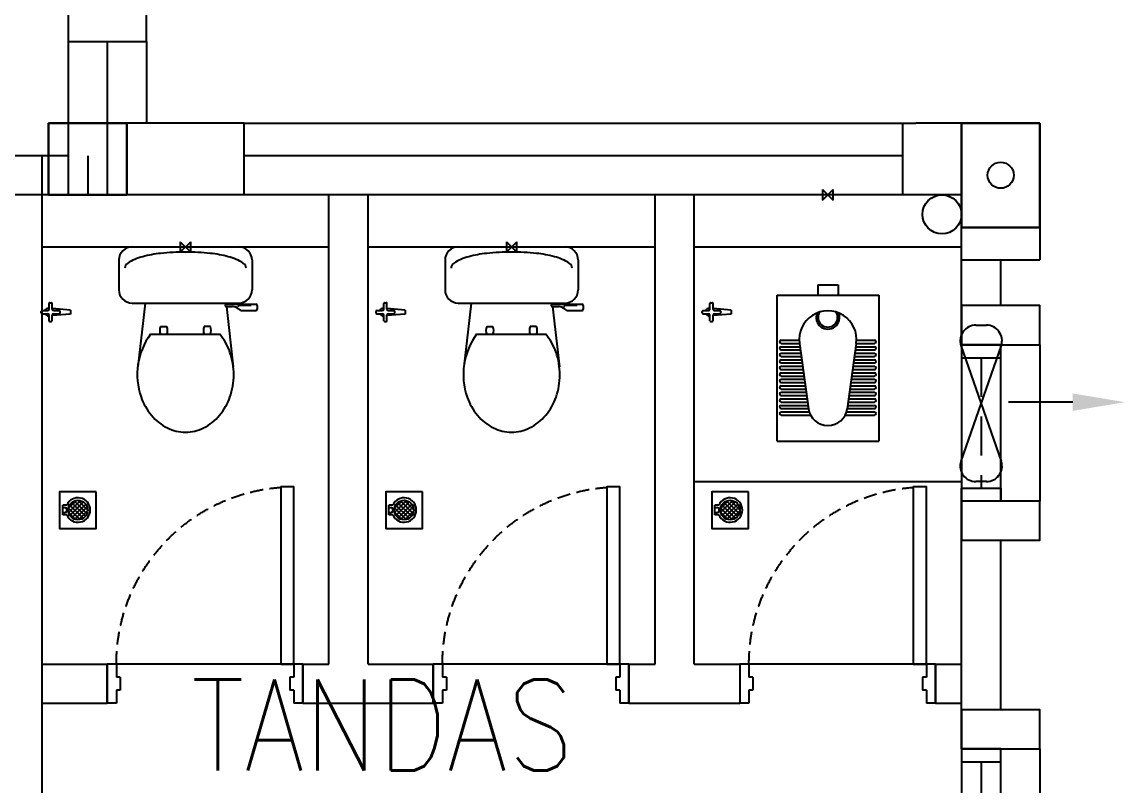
# Model space of a CAD drawing. Header units: inches. Extents: x -86408137 to 595769, y 1041006 to 3160331.
# Drawn here: x 149750 to 153978, y 1076290 to 1079220 of the extents above; entities that cross this region are included whole.
import ezdxf
from ezdxf.enums import TextEntityAlignment as Align

# ---------------------------------------------------------------- set-up
doc = ezdxf.new("R2010")
doc.units = ezdxf.units.IN
doc.header["$MEASUREMENT"] = 0
doc.linetypes.add('DASHED', pattern=[0.75, 0.5, -0.25])
doc.linetypes.add('HIDDEN', pattern=[0.375, 0.25, -0.125])
doc.layers.add('COLUMN', color=8, linetype='Continuous', lineweight=30)
doc.layers.add('t3', color=8, linetype='Continuous', lineweight=25)
for name, color, linetype in [('DOOR', 2, 'Continuous'), ('DOWNPIPE', 8, 'Continuous'), ('E-LIGHT', 4, 'Continuous'), ('FIXT', 8, 'Continuous'), ('LIGHT', 4, 'Continuous'), ('LW', 2, 'Continuous'), ('ORIGIN', 8, 'Continuous'), ('SAN', 8, 'Continuous'), ('SANITARY', 8, 'Continuous'), ('WALL', 1, 'Continuous'), ('WIN', 9, 'Continuous')]:
    doc.layers.add(name, color=color, linetype=linetype)
doc.styles.add('LAILA', font='romans.shx', dxfattribs={"width": 0.85, "height": 350})

# ---------------------------------------------------------------- blocks, each defined once
blk = doc.blocks.new('W22')
at = {"layer": 'LW', "color": 2}
blk.add_line((-2456199, -908620.8), (-2456199, -908020.8), dxfattribs=at)
at = {"layer": 'WALL'}
for points in [[(-2456499, -908020.8), (-2456499, -907870.8), (-2456199, -907870.8), (-2456199, -908020.8)], [(-2456499, -908770.8), (-2456499, -908620.8), (-2456199, -908620.8), (-2456199, -908770.8)]]:
    blk.add_lwpolyline(points, close=True, dxfattribs=at)
at = {"layer": 'WIN', "linetype": 'HIDDEN', "ltscale": 600}
blk.add_line((-2456424, -908570.8), (-2456424, -908070.8), dxfattribs=at)
at = {"layer": 'WIN'}
blk.add_line((-2456499, -908570.8), (-2456349, -908570.8), dxfattribs=at)
blk.add_lwpolyline([(-2456349, -908020.8), (-2456349, -908620.8), (-2456499, -908620.8), (-2456499, -908020.8)], dxfattribs=at)
blk.add_lwpolyline([(-2456349, -908070.8), (-2456349, -908020.8), (-2456499, -908020.8), (-2456499, -908070.8)], close=True, dxfattribs=at)
blk = doc.blocks.new('*X107')
at = {"color": 0}
for p, q in [((89.8532, 61.1977), (89.9009, 61.2454)), ((89.8534, 61.2155), (89.8831, 61.2453)), ((89.9308, 61.1956), (89.8815, 61.2449)), ((89.9319, 61.2122), (89.8981, 61.2459)), ((89.8892, 61.1665), (89.8524, 61.2033)), ((89.905, 61.1684), (89.8544, 61.219)), ((89.8584, 61.1852), (89.9135, 61.2403)), ((89.9165, 61.1745), (89.8605, 61.2306)), ((89.8666, 61.1757), (89.9229, 61.2321)), ((89.9252, 61.1836), (89.8695, 61.2392)), ((89.8777, 61.1691), (89.9295, 61.221)), ((89.8926, 61.1664), (89.9323, 61.2061))]:
    blk.add_line(p, q, dxfattribs=at)
blk = doc.blocks.new('TAB')
at = {"layer": 'FIXT'}
for p, q in [((-186, 12.5), (-70, 22.2)), ((-186, -12.5), (-186, 12.5)), ((-120, 5), (-120, -5)), ((-80, 10), (-115, 10)), ((-70, 55), (-70, 20)), ((-55, 60), (-65, 60)), ((-50, 55), (-50, 20)), ((-50, 23.8), (-46, 24.2)), ((-5, 10), (-40, 10)), ((0, 5), (0, -5)), ((-186, -12.5), (-70, -22.2)), ((-80, -10), (-115, -10)), ((-70, -20), (-70, -55)), ((-55, -60), (-65, -60)), ((-50, -20), (-50, -55)), ((-50, -23.8), (-46, -24.2)), ((-5, -10), (-40, -10))]:
    blk.add_line(p, q, dxfattribs=at)
for centre, radius, start, end in [((-115, 5), 5, 90, 180), ((-80, 20), 10, 270, 0), ((-65, 55), 5, 90, 180), ((-55, 55), 5, 0, 90), ((-40, 20), 10, 180, 270), ((-46, 0), 24.2, 24.44334, 90), ((-5, 5), 5, 0, 90), ((-115, -5), 5, 180, 270), ((-80, -20), 10, 0, 90), ((-65, -55), 5, 180, 270), ((-55, -55), 5, 270, 0), ((-40, -20), 10, 90, 180), ((-46, 0), 24.2, 270, 335.55666), ((-5, -5), 5, 270, 0)]:
    blk.add_arc(centre, radius, start, end, dxfattribs=at)
blk = doc.blocks.new('TAP1-P')
at = {"layer": 'FIXT', "rotation": 90}
blk.add_blockref('TAB', (0, 0), dxfattribs=at)
blk = doc.blocks.new('TAP(C)')
at = {"layer": 'WALL', "xscale": -0.599999999973992, "yscale": 0.5999999999767169, "zscale": 0.5999999999999999, "rotation": 269.9999000484524}
blk.add_blockref('TAP1-P', (0, 0), dxfattribs=at)
blk = doc.blocks.new('Dp750')
at = {"layer": 'DOOR', "color": 1}
for p, q in [((0, 150), (0, 0)), ((0, 150), (0, 0)), ((750, 150), (750, 0)), ((750, 150), (750, 0))]:
    blk.add_line(p, q, dxfattribs=at)
at = {"layer": 'DOOR'}
for p, q in [((0, 150), (35, 150)), ((35, 150), (35, 100)), ((715, 150), (750, 150)), ((715, 150), (715, 100)), ((35, 100), (50, 100)), ((50, 100), (50, 50)), ((700, 100), (700, 50)), ((700, 100), (715, 100)), ((35, 50), (50, 50)), ((35, 50), (35, 0)), ((700, 50), (715, 50)), ((715, 50), (715, 0)), ((0, 0), (35, 0)), ((715, 0), (750, 0))]:
    blk.add_line(p, q, dxfattribs=at)
blk.add_lwpolyline([(35, 150), (35, 830), (85, 830), (85, 150)], close=True, dxfattribs=at)
at = {"layer": 'DOOR', "color": 9, "linetype": 'DASHED', "ltscale": 100}
blk.add_arc((35, 150), 680, 360, 85.7833, dxfattribs=at)
blk = doc.blocks.new('ZPO')
at = {"layer": 'ORIGIN'}
for p, q in [((-20, 20), (-20, -20)), ((-20, 20), (20, -20)), ((-20, -20), (20, 20)), ((20, -20), (20, 20))]:
    blk.add_line(p, q, dxfattribs=at)
blk = doc.blocks.new('*X108')
at = {"color": 0}
for p, q in [((89.8532, 61.1977), (89.9009, 61.2454)), ((89.8534, 61.2155), (89.8831, 61.2453)), ((89.9308, 61.1956), (89.8815, 61.2449)), ((89.9319, 61.2122), (89.8981, 61.2459)), ((89.8892, 61.1665), (89.8524, 61.2033)), ((89.905, 61.1684), (89.8544, 61.219)), ((89.8584, 61.1852), (89.9135, 61.2403)), ((89.9165, 61.1745), (89.8605, 61.2306)), ((89.8666, 61.1757), (89.9229, 61.2321)), ((89.9252, 61.1836), (89.8695, 61.2392)), ((89.8777, 61.1691), (89.9295, 61.221)), ((89.8926, 61.1664), (89.9323, 61.2061))]:
    blk.add_line(p, q, dxfattribs=at)
blk = doc.blocks.new('Ef')
at = {"layer": 'LIGHT', "color": 7}
blk.add_line((3.8, 348.3), (3.8, 102.4), dxfattribs=at)
at = {"layer": 'LIGHT'}
for p, q in [((-213.6, -80.3), (230.6, 74.4)), ((-213.6, 74.4), (230.6, -80.3)), ((-291.5, -23), (-291.5, 17.1)), ((308.5, 17.1), (308.5, -23))]:
    blk.add_line(p, q, dxfattribs=at)
for centre, start, end in [((-231.5, 17.1), 72.6318, 180), ((248.5, 17.1), 0, 107.3682), ((-231.5, -23), 180, 287.3682), ((248.5, -23), 252.6318, 0)]:
    blk.add_arc(centre, 60, start, end, dxfattribs=at)
at = {"layer": 'LIGHT', "color": 7}
blk.add_solid([(-29.5, 348.3), (37.1, 348.3), (3.8, 548.3)], dxfattribs=at)

msp = doc.modelspace()

# ---------------------------------------------------------------- linework, layer by layer
at = {"layer": 'COLUMN'}
for points in [[(149851.6, 1078832.5), (150151.6, 1078832.5), (150151.6, 1078557.5), (149851.6, 1078557.5)], [(153651.6, 1078832.5), (153351.6, 1078832.5), (153351.6, 1078432.5), (153651.6, 1078432.5)]]:
    msp.add_lwpolyline(points, close=True, dxfattribs=at)
at = {"layer": 'DOWNPIPE'}
msp.add_circle((153501.6, 1078632.5), 50, dxfattribs=at)
msp.add_circle((153501.6, 1078632.5), 50, dxfattribs=at)
at = {"layer": 'LW'}
for p, q in [((150226.6, 1079145), (150226.6, 1078832.5)), ((149826.6, 1078357.5), (150926.6, 1078357.5)), ((149826.6, 1078357.5), (150926.6, 1078357.5)), ((151076.6, 1078357.5), (152176.6, 1078357.5)), ((151076.6, 1078357.5), (152176.6, 1078357.5)), ((152326.6, 1078357.5), (153351.6, 1078357.5)), ((152326.6, 1078357.5), (153351.6, 1078357.5)), ((152326.6, 1077457.5), (153351.6, 1077457.5)), ((152326.6, 1077457.5), (153351.6, 1077457.5)), ((150826.6, 1076757.5), (150076.6, 1076757.5)), ((150076.6, 1076607.5), (150076.6, 1076757.5)), ((150826.6, 1076757.5), (150076.6, 1076757.5)), ((150076.6, 1076607.5), (150076.6, 1076757.5)), ((152076.6, 1076757.5), (151326.6, 1076757.5)), ((152076.6, 1076757.5), (151326.6, 1076757.5)), ((153251.6, 1076757.5), (152501.6, 1076757.5)), ((153251.6, 1076757.5), (152501.6, 1076757.5))]:
    msp.add_line(p, q, dxfattribs=at)
msp.add_circle((153276.6, 1078482.5), 75, dxfattribs=at)
msp.add_circle((153276.6, 1078482.5), 75, dxfattribs=at)
at = {"layer": 'SAN'}
for p, q in [((150171.6, 1078357.5), (150581.6, 1078357.5)), ((150171.6, 1078357.5), (150581.6, 1078357.5)), ((150356.6, 1078377.5), (150356.6, 1078337.5)), ((150356.6, 1078377.5), (150396.6, 1078337.5)), ((150356.6, 1078337.5), (150396.6, 1078377.5)), ((150356.6, 1078377.5), (150356.6, 1078337.5)), ((150356.6, 1078377.5), (150396.6, 1078337.5)), ((150356.6, 1078337.5), (150396.6, 1078377.5)), ((150396.6, 1078337.5), (150396.6, 1078377.5)), ((150396.6, 1078337.5), (150396.6, 1078377.5)), ((151421.6, 1078357.5), (151831.6, 1078357.5)), ((151421.6, 1078357.5), (151831.6, 1078357.5)), ((151606.6, 1078377.5), (151606.6, 1078337.5)), ((151606.6, 1078377.5), (151646.6, 1078337.5)), ((151606.6, 1078337.5), (151646.6, 1078377.5)), ((151606.6, 1078377.5), (151606.6, 1078337.5)), ((151606.6, 1078377.5), (151646.6, 1078337.5)), ((151606.6, 1078337.5), (151646.6, 1078377.5)), ((151646.6, 1078337.5), (151646.6, 1078377.5)), ((151646.6, 1078337.5), (151646.6, 1078377.5)), ((150121.6, 1078307.5), (150121.6, 1078192.5)), ((150121.6, 1078307.5), (150121.6, 1078192.5)), ((150631.6, 1078307.5), (150631.6, 1078192.5)), ((150631.6, 1078307.5), (150631.6, 1078192.5)), ((151371.6, 1078307.5), (151371.6, 1078192.5)), ((151371.6, 1078307.5), (151371.6, 1078192.5)), ((151881.6, 1078307.5), (151881.6, 1078192.5)), ((151881.6, 1078307.5), (151881.6, 1078192.5)), ((152800.1, 1078212.5), (152878.1, 1078212.5)), ((152800.1, 1078212.5), (152800.1, 1078172.5)), ((152800.1, 1078212.5), (152878.1, 1078212.5)), ((152800.1, 1078212.5), (152800.1, 1078172.5)), ((152878.1, 1078212.5), (152878.1, 1078172.5)), ((152878.1, 1078212.5), (152878.1, 1078172.5)), ((150171.6, 1078142.5), (150581.6, 1078142.5)), ((150171.6, 1078142.5), (150581.6, 1078142.5)), ((150221.6, 1078142.5), (150193.3, 1077897.4)), ((150221.6, 1078142.5), (150193.3, 1077897.4)), ((150531.6, 1078142.5), (150532.1, 1078138.4)), ((150531.6, 1078142.5), (150532.1, 1078138.4)), ((150533.2, 1078138.5), (150646.6, 1078138.5)), ((150533.2, 1078138.5), (150646.6, 1078138.5)), ((150628.6, 1078133.1), (150581.3, 1078133.1)), ((150628.6, 1078133.1), (150581.3, 1078133.1)), ((150651.6, 1078133.5), (150651.6, 1078118.5)), ((150651.6, 1078133.5), (150651.6, 1078118.5)), ((151421.6, 1078142.5), (151831.6, 1078142.5)), ((151421.6, 1078142.5), (151831.6, 1078142.5)), ((151471.6, 1078142.5), (151443.3, 1077897.4)), ((151471.6, 1078142.5), (151443.3, 1077897.4)), ((151781.6, 1078142.5), (151782.1, 1078138.4)), ((151781.6, 1078142.5), (151782.1, 1078138.4)), ((151783.2, 1078138.5), (151896.6, 1078138.5)), ((151783.2, 1078138.5), (151896.6, 1078138.5)), ((151878.6, 1078133.1), (151831.3, 1078133.1)), ((151878.6, 1078133.1), (151831.3, 1078133.1)), ((151901.6, 1078133.5), (151901.6, 1078118.5)), ((151901.6, 1078133.5), (151901.6, 1078118.5)), ((152644.1, 1078172.5), (153034.1, 1078172.5)), ((152644.1, 1077612.5), (152644.1, 1078172.5)), ((152644.1, 1078172.5), (153034.1, 1078172.5)), ((152644.1, 1077612.5), (152644.1, 1078172.5)), ((153034.1, 1078172.5), (153034.1, 1077612.5)), ((153034.1, 1078172.5), (153034.1, 1077612.5)), ((150533.2, 1078128.5), (150555.9, 1078128.5)), ((150533.2, 1078128.5), (150559.9, 1077897.4)), ((150533.2, 1078128.5), (150555.9, 1078128.5)), ((150533.2, 1078128.5), (150559.9, 1077897.4)), ((150594.9, 1078113.5), (150646.6, 1078113.5)), ((150594.9, 1078113.5), (150646.6, 1078113.5)), ((151783.2, 1078128.5), (151805.9, 1078128.5)), ((151783.2, 1078128.5), (151809.9, 1077897.4)), ((151783.2, 1078128.5), (151805.9, 1078128.5)), ((151783.2, 1078128.5), (151809.9, 1077897.4)), ((151844.9, 1078113.5), (151896.6, 1078113.5)), ((151844.9, 1078113.5), (151896.6, 1078113.5)), ((150281.3, 1078052.5), (150304.9, 1078052.5)), ((150281.3, 1078052.5), (150304.9, 1078052.5)), ((150471.9, 1078052.5), (150448.3, 1078052.5)), ((150471.9, 1078052.5), (150448.3, 1078052.5)), ((151531.3, 1078052.5), (151554.9, 1078052.5)), ((151531.3, 1078052.5), (151554.9, 1078052.5)), ((151721.9, 1078052.5), (151698.3, 1078052.5)), ((151721.9, 1078052.5), (151698.3, 1078052.5)), ((150242.6, 1078022.5), (150507.9, 1078022.5)), ((150242.6, 1078022.5), (150507.9, 1078022.5)), ((151492.6, 1078022.5), (151757.9, 1078022.5)), ((151492.6, 1078022.5), (151757.9, 1078022.5)), ((152660.3, 1078000), (152729.1, 1078000)), ((152660.3, 1078000), (152729.1, 1078000)), ((152660.3, 1077987.5), (152730.1, 1077987.5)), ((152660.3, 1077987.5), (152730.1, 1077987.5)), ((152660.3, 1077975), (152731.9, 1077975)), ((152660.3, 1077975), (152731.9, 1077975)), ((152660.3, 1077962.5), (152733.6, 1077962.5)), ((152660.3, 1077962.5), (152733.6, 1077962.5)), ((152730.1, 1077987.4), (152764.8, 1077737.2)), ((152730.1, 1077987.4), (152764.8, 1077737.2)), ((152948, 1077987.4), (152913.4, 1077737.2)), ((152948, 1077987.4), (152913.4, 1077737.2)), ((152944.6, 1077962.5), (153017.8, 1077962.5)), ((152944.6, 1077962.5), (153017.8, 1077962.5)), ((152946.3, 1077975), (153017.8, 1077975)), ((152946.3, 1077975), (153017.8, 1077975)), ((152948.1, 1077987.5), (153017.8, 1077987.5)), ((152948.1, 1077987.5), (153017.8, 1077987.5)), ((152949.1, 1078000), (153017.8, 1078000)), ((152949.1, 1078000), (153017.8, 1078000)), ((152660.3, 1077950), (152735.3, 1077950)), ((152660.3, 1077950), (152735.3, 1077950)), ((152660.3, 1077937.5), (152737, 1077937.5)), ((152660.3, 1077937.5), (152737, 1077937.5)), ((152660.3, 1077925), (152738.8, 1077925)), ((152660.3, 1077925), (152738.8, 1077925)), ((152939.4, 1077925), (153017.8, 1077925)), ((152939.4, 1077925), (153017.8, 1077925)), ((152941.1, 1077937.5), (153017.8, 1077937.5)), ((152941.1, 1077937.5), (153017.8, 1077937.5)), ((152942.9, 1077950), (153017.8, 1077950)), ((152942.9, 1077950), (153017.8, 1077950)), ((152660.3, 1077912.5), (152740.5, 1077912.5)), ((152660.3, 1077912.5), (152740.5, 1077912.5)), ((152660.3, 1077900), (152742.2, 1077900)), ((152660.3, 1077900), (152742.2, 1077900)), ((152660.3, 1077887.5), (152744, 1077887.5)), ((152660.3, 1077887.5), (152744, 1077887.5)), ((152934.2, 1077887.5), (153017.8, 1077887.5)), ((152934.2, 1077887.5), (153017.8, 1077887.5)), ((152935.9, 1077900), (153017.8, 1077900)), ((152935.9, 1077900), (153017.8, 1077900)), ((152937.7, 1077912.5), (153017.8, 1077912.5)), ((152937.7, 1077912.5), (153017.8, 1077912.5)), ((152660.3, 1077875), (152745.7, 1077875)), ((152660.3, 1077875), (152745.7, 1077875)), ((152660.3, 1077862.5), (152747.4, 1077862.5)), ((152660.3, 1077862.5), (152747.4, 1077862.5)), ((152660.3, 1077850), (152749.2, 1077850)), ((152660.3, 1077850), (152749.2, 1077850)), ((152660.3, 1077837.5), (152750.9, 1077837.5)), ((152660.3, 1077837.5), (152750.9, 1077837.5)), ((152927.3, 1077837.5), (153017.8, 1077837.5)), ((152927.3, 1077837.5), (153017.8, 1077837.5)), ((152929, 1077850), (153017.8, 1077850)), ((152929, 1077850), (153017.8, 1077850)), ((152930.7, 1077862.5), (153017.8, 1077862.5)), ((152930.7, 1077862.5), (153017.8, 1077862.5)), ((152932.5, 1077875), (153017.8, 1077875)), ((152932.5, 1077875), (153017.8, 1077875)), ((152660.3, 1077825), (152752.6, 1077825)), ((152660.3, 1077825), (152752.6, 1077825)), ((152660.3, 1077812.5), (152754.4, 1077812.5)), ((152660.3, 1077812.5), (152754.4, 1077812.5)), ((152660.3, 1077800), (152756.1, 1077800)), ((152660.3, 1077800), (152756.1, 1077800)), ((152922.1, 1077800), (153017.8, 1077800)), ((152922.1, 1077800), (153017.8, 1077800)), ((152923.8, 1077812.5), (153017.8, 1077812.5)), ((152923.8, 1077812.5), (153017.8, 1077812.5)), ((152925.5, 1077825), (153017.8, 1077825)), ((152925.5, 1077825), (153017.8, 1077825)), ((152660.3, 1077787.5), (152757.8, 1077787.5)), ((152660.3, 1077787.5), (152757.8, 1077787.5)), ((152660.3, 1077775), (152759.6, 1077775)), ((152660.3, 1077775), (152759.6, 1077775)), ((152660.3, 1077762.5), (152761.3, 1077762.5)), ((152660.3, 1077762.5), (152761.3, 1077762.5)), ((152916.9, 1077762.5), (153017.8, 1077762.5)), ((152916.9, 1077762.5), (153017.8, 1077762.5)), ((152918.6, 1077775), (153017.8, 1077775)), ((152918.6, 1077775), (153017.8, 1077775)), ((152920.3, 1077787.5), (153017.8, 1077787.5)), ((152920.3, 1077787.5), (153017.8, 1077787.5)), ((152660.3, 1077750), (152763, 1077750)), ((152660.3, 1077750), (152763, 1077750)), ((152660.3, 1077737.5), (152764.8, 1077737.5)), ((152660.3, 1077737.5), (152764.8, 1077737.5)), ((152660.3, 1077725), (152767.5, 1077725)), ((152660.3, 1077725), (152767.5, 1077725)), ((152660.3, 1077712.5), (152772.8, 1077712.5)), ((152660.3, 1077712.5), (152772.8, 1077712.5)), ((152905.4, 1077712.5), (153017.8, 1077712.5)), ((152905.4, 1077712.5), (153017.8, 1077712.5)), ((152910.6, 1077725), (153017.8, 1077725)), ((152910.6, 1077725), (153017.8, 1077725)), ((152913.4, 1077737.5), (153017.8, 1077737.5)), ((152913.4, 1077737.5), (153017.8, 1077737.5)), ((152915.2, 1077750), (153017.8, 1077750)), ((152915.2, 1077750), (153017.8, 1077750)), ((152644.1, 1077612.5), (153034.1, 1077612.5)), ((152644.1, 1077612.5), (153034.1, 1077612.5)), ((149906.2, 1077329.8), (149906.2, 1077367.3)), ((149921.4, 1077367.3), (149906.2, 1077367.3)), ((149906.2, 1077329.8), (149906.2, 1077367.3)), ((149921.4, 1077367.3), (149906.2, 1077367.3)), ((149906.2, 1077357.9), (149913.2, 1077357.9)), ((149906.2, 1077357.9), (149913.2, 1077357.9)), ((149906.2, 1077339.2), (149913.2, 1077339.2)), ((149906.2, 1077339.2), (149913.2, 1077339.2)), ((149921.4, 1077329.8), (149906.2, 1077329.8)), ((149921.4, 1077329.8), (149906.2, 1077329.8)), ((151156.2, 1077329.8), (151156.2, 1077367.3)), ((151171.4, 1077367.3), (151156.2, 1077367.3)), ((151156.2, 1077329.8), (151156.2, 1077367.3)), ((151171.4, 1077367.3), (151156.2, 1077367.3)), ((151156.2, 1077357.9), (151163.2, 1077357.9)), ((151156.2, 1077357.9), (151163.2, 1077357.9)), ((151156.2, 1077339.2), (151163.2, 1077339.2)), ((151156.2, 1077339.2), (151163.2, 1077339.2)), ((151171.4, 1077329.8), (151156.2, 1077329.8)), ((151171.4, 1077329.8), (151156.2, 1077329.8)), ((152406.2, 1077329.8), (152406.2, 1077367.3)), ((152421.4, 1077367.3), (152406.2, 1077367.3)), ((152406.2, 1077329.8), (152406.2, 1077367.3)), ((152421.4, 1077367.3), (152406.2, 1077367.3)), ((152406.2, 1077357.9), (152413.2, 1077357.9)), ((152406.2, 1077357.9), (152413.2, 1077357.9)), ((152406.2, 1077339.2), (152413.2, 1077339.2)), ((152406.2, 1077339.2), (152413.2, 1077339.2)), ((152421.4, 1077329.8), (152406.2, 1077329.8)), ((152421.4, 1077329.8), (152406.2, 1077329.8))]:
    msp.add_line(p, q, dxfattribs=at)
for points in [[(150608.6, 1078276.5, 0.255609), (150598.8, 1078294.5, 0.077755), (150540.7, 1078320, 0.037496), (150472, 1078332.9, 0.027378), (150376.6, 1078338.1, 0.027378), (150281.2, 1078332.9, 0.037496), (150212.5, 1078320, 0.077755), (150154.4, 1078294.5, 0.255609), (150144.5, 1078276.5, 0.255609)], [(150608.6, 1078276.5, 0.255609), (150598.8, 1078294.5, 0.077755), (150540.7, 1078320, 0.037496), (150472, 1078332.9, 0.027378), (150376.6, 1078338.1, 0.027378), (150281.2, 1078332.9, 0.037496), (150212.5, 1078320, 0.077755), (150154.4, 1078294.5, 0.255609), (150144.5, 1078276.5, 0.255609)], [(151858.6, 1078276.5, 0.255609), (151848.8, 1078294.5, 0.077755), (151790.7, 1078320, 0.037496), (151722, 1078332.9, 0.027378), (151626.6, 1078338.1, 0.027378), (151531.2, 1078332.9, 0.037496), (151462.5, 1078320, 0.077755), (151404.4, 1078294.5, 0.255609), (151394.5, 1078276.5, 0.255609)], [(151858.6, 1078276.5, 0.255609), (151848.8, 1078294.5, 0.077755), (151790.7, 1078320, 0.037496), (151722, 1078332.9, 0.027378), (151626.6, 1078338.1, 0.027378), (151531.2, 1078332.9, 0.037496), (151462.5, 1078320, 0.077755), (151404.4, 1078294.5, 0.255609), (151394.5, 1078276.5, 0.255609)], [(150242.6, 1078022.5, 0.247684), (150206.1, 1077781.7, 0.091257), (150245.8, 1077711.9, 0.103849), (150307.5, 1077663.6, 0.114925), (150376.6, 1077647.5, 0.114925), (150445.7, 1077663.6, 0.103849), (150507.4, 1077711.9, 0.091257), (150547.1, 1077781.7, 0.08399), (150561.6, 1077867.5, 0.08399), (150547.1, 1077953.3, 0.09042), (150507.9, 1078022.5, 0.09042)], [(150242.6, 1078022.5, 0.247684), (150206.1, 1077781.7, 0.091257), (150245.8, 1077711.9, 0.103849), (150307.5, 1077663.6, 0.114925), (150376.6, 1077647.5, 0.114925), (150445.7, 1077663.6, 0.103849), (150507.4, 1077711.9, 0.091257), (150547.1, 1077781.7, 0.08399), (150561.6, 1077867.5, 0.08399), (150547.1, 1077953.3, 0.09042), (150507.9, 1078022.5, 0.09042)], [(151492.6, 1078022.5, 0.247684), (151456.1, 1077781.7, 0.091257), (151495.8, 1077711.9, 0.103849), (151557.5, 1077663.6, 0.114925), (151626.6, 1077647.5, 0.114925), (151695.7, 1077663.6, 0.103849), (151757.4, 1077711.9, 0.091257), (151797.1, 1077781.7, 0.08399), (151811.6, 1077867.5, 0.08399), (151797.1, 1077953.3, 0.09042), (151757.9, 1078022.5, 0.09042)], [(151492.6, 1078022.5, 0.247684), (151456.1, 1077781.7, 0.091257), (151495.8, 1077711.9, 0.103849), (151557.5, 1077663.6, 0.114925), (151626.6, 1077647.5, 0.114925), (151695.7, 1077663.6, 0.103849), (151757.4, 1077711.9, 0.091257), (151797.1, 1077781.7, 0.08399), (151811.6, 1077867.5, 0.08399), (151797.1, 1077953.3, 0.09042), (151757.9, 1078022.5, 0.09042)]]:
    msp.add_lwpolyline(points, format="xyb", dxfattribs=at)
for points in [[(150034.7, 1077418.9), (149894, 1077418.9), (149894, 1077278.3), (150034.7, 1077278.3)], [(150034.7, 1077418.9), (149894, 1077418.9), (149894, 1077278.3), (150034.7, 1077278.3)], [(151284.7, 1077418.9), (151144, 1077418.9), (151144, 1077278.3), (151284.7, 1077278.3)], [(151284.7, 1077418.9), (151144, 1077418.9), (151144, 1077278.3), (151284.7, 1077278.3)], [(152534.7, 1077418.9), (152394, 1077418.9), (152394, 1077278.3), (152534.7, 1077278.3)], [(152534.7, 1077418.9), (152394, 1077418.9), (152394, 1077278.3), (152534.7, 1077278.3)]]:
    msp.add_lwpolyline(points, close=True, dxfattribs=at)
for centre in [(149964.4, 1077348.6), (149964.4, 1077348.6), (151214.4, 1077348.6), (151214.4, 1077348.6), (152464.4, 1077348.6), (152464.4, 1077348.6)]:
    msp.add_circle(centre, 37.5, dxfattribs=at)
for centre, radius, start, end in [((150171.6, 1078307.5), 50, 90, 180), ((150171.6, 1078307.5), 50, 90, 180), ((150581.6, 1078307.5), 50, 0, 90), ((150581.6, 1078307.5), 50, 0, 90), ((151421.6, 1078307.5), 50, 90, 180), ((151421.6, 1078307.5), 50, 90, 180), ((151831.6, 1078307.5), 50, 0, 90), ((151831.6, 1078307.5), 50, 0, 90), ((150171.6, 1078192.5), 50, 180, 270), ((150171.6, 1078192.5), 50, 180, 270), ((150581.6, 1078192.5), 50, 270, 0), ((150581.6, 1078192.5), 50, 270, 0), ((151421.6, 1078192.5), 50, 180, 270), ((151421.6, 1078192.5), 50, 180, 270), ((151831.6, 1078192.5), 50, 270, 0), ((151831.6, 1078192.5), 50, 270, 0), ((150533.2, 1078133.5), 5, 90, 270), ((150533.2, 1078133.5), 5, 90, 270), ((150583.1, 1078127.2), 6.14, 107.1994, 178.7999), ((150583.1, 1078127.2), 6.14, 107.1994, 178.7999), ((150646.6, 1078133.5), 5, 0, 90), ((150646.6, 1078133.5), 5, 0, 90), ((151783.2, 1078133.5), 5, 90, 270), ((151783.2, 1078133.5), 5, 90, 270), ((151833.1, 1078127.2), 6.14, 107.1994, 178.7999), ((151833.1, 1078127.2), 6.14, 107.1994, 178.7999), ((151896.6, 1078133.5), 5, 0, 90), ((151896.6, 1078133.5), 5, 0, 90), ((150556, 1078090.4), 38.1, 47.8936, 90.1747), ((150556, 1078090.4), 38.1, 47.8936, 90.1747), ((150594.9, 1078133.5), 20, 227.8936, 270), ((150594.9, 1078133.5), 20, 227.8936, 270), ((150646.6, 1078118.5), 5, 270, 0), ((150646.6, 1078118.5), 5, 270, 0), ((151806, 1078090.4), 38.1, 47.8936, 90.1747), ((151806, 1078090.4), 38.1, 47.8936, 90.1747), ((151844.9, 1078133.5), 20, 227.8936, 270), ((151844.9, 1078133.5), 20, 227.8936, 270), ((151896.6, 1078118.5), 5, 270, 0), ((151896.6, 1078118.5), 5, 270, 0), ((152839.1, 1078002.5), 110, 352.111, 187.889), ((152839.1, 1078002.5), 110, 352.111, 187.889), ((152839.1, 1078087.5), 45, 158.1271, 21.8729), ((152839.1, 1078087.5), 45, 158.1271, 21.8729), ((152839.1, 1078087.5), 37.5, 147.0356, 32.9644), ((152839.1, 1078087.5), 37.5, 147.0356, 32.9644), ((150315.2, 1078037.5), 37.2, 156.1865, 203.8135), ((150315.2, 1078037.5), 37.2, 156.1865, 203.8135), ((150270.9, 1078037.5), 37.2, 336.1865, 23.8135), ((150270.9, 1078037.5), 37.2, 336.1865, 23.8135), ((150482.2, 1078037.5), 37.2, 156.1865, 203.8135), ((150482.2, 1078037.5), 37.2, 156.1865, 203.8135), ((150437.9, 1078037.5), 37.2, 336.1865, 23.8135), ((150437.9, 1078037.5), 37.2, 336.1865, 23.8135), ((151565.2, 1078037.5), 37.2, 156.1865, 203.8135), ((151565.2, 1078037.5), 37.2, 156.1865, 203.8135), ((151520.9, 1078037.5), 37.2, 336.1865, 23.8135), ((151520.9, 1078037.5), 37.2, 336.1865, 23.8135), ((151732.2, 1078037.5), 37.2, 156.1865, 203.8135), ((151732.2, 1078037.5), 37.2, 156.1865, 203.8135), ((151687.9, 1078037.5), 37.2, 336.1865, 23.8135), ((151687.9, 1078037.5), 37.2, 336.1865, 23.8135), ((152660.3, 1077993.8), 6.25, 90, 270), ((152660.3, 1077993.8), 6.25, 90, 270), ((152660.3, 1077968.8), 6.25, 90, 270), ((152660.3, 1077968.8), 6.25, 90, 270), ((153017.8, 1077993.8), 6.25, 270, 90), ((153017.8, 1077993.8), 6.25, 270, 90), ((153017.8, 1077968.8), 6.25, 270, 90), ((153017.8, 1077968.8), 6.25, 270, 90), ((152660.3, 1077943.8), 6.25, 90, 270), ((152660.3, 1077943.8), 6.25, 90, 270), ((152660.3, 1077918.8), 6.25, 90, 270), ((152660.3, 1077918.8), 6.25, 90, 270), ((153017.8, 1077943.8), 6.25, 270, 90), ((153017.8, 1077943.8), 6.25, 270, 90), ((153017.8, 1077918.8), 6.25, 270, 90), ((153017.8, 1077918.8), 6.25, 270, 90), ((152660.3, 1077893.8), 6.25, 90, 270), ((152660.3, 1077893.8), 6.25, 90, 270), ((153017.8, 1077893.8), 6.25, 270, 90), ((153017.8, 1077893.8), 6.25, 270, 90), ((152660.3, 1077868.8), 6.25, 90, 270), ((152660.3, 1077868.8), 6.25, 90, 270), ((152660.3, 1077843.8), 6.25, 90, 270), ((152660.3, 1077843.8), 6.25, 90, 270), ((153017.8, 1077868.8), 6.25, 270, 90), ((153017.8, 1077868.8), 6.25, 270, 90), ((153017.8, 1077843.8), 6.25, 270, 90), ((153017.8, 1077843.8), 6.25, 270, 90), ((152660.3, 1077818.8), 6.25, 90, 270), ((152660.3, 1077818.8), 6.25, 90, 270), ((152660.3, 1077793.8), 6.25, 90, 270), ((152660.3, 1077793.8), 6.25, 90, 270), ((153017.8, 1077818.8), 6.25, 270, 90), ((153017.8, 1077818.8), 6.25, 270, 90), ((153017.8, 1077793.8), 6.25, 270, 90), ((153017.8, 1077793.8), 6.25, 270, 90), ((152660.3, 1077768.8), 6.25, 90, 270), ((152660.3, 1077768.8), 6.25, 90, 270), ((153017.8, 1077768.8), 6.25, 270, 90), ((153017.8, 1077768.8), 6.25, 270, 90), ((152660.3, 1077743.8), 6.25, 90, 270), ((152660.3, 1077743.8), 6.25, 90, 270), ((152660.3, 1077718.8), 6.25, 90, 270), ((152660.3, 1077718.8), 6.25, 90, 270), ((152839.1, 1077747.5), 75, 187.889, 352.111), ((152839.1, 1077747.5), 75, 187.889, 352.111), ((153017.8, 1077743.8), 6.25, 270, 90), ((153017.8, 1077743.8), 6.25, 270, 90), ((153017.8, 1077718.8), 6.25, 270, 90), ((153017.8, 1077718.8), 6.25, 270, 90), ((149964.4, 1077348.6), 46.9, 203.5783, 156.4219), ((149964.4, 1077348.6), 46.9, 203.5783, 156.4219), ((151214.4, 1077348.6), 46.9, 203.5783, 156.4219), ((151214.4, 1077348.6), 46.9, 203.5783, 156.4219), ((152464.4, 1077348.6), 46.9, 203.5783, 156.4219), ((152464.4, 1077348.6), 46.9, 203.5783, 156.4219), ((149913.2, 1077348.6), 9.38, 270.0001, 90.0001), ((149913.2, 1077348.6), 9.38, 270.0001, 90.0001), ((151163.2, 1077348.6), 9.38, 270.0001, 90.0001), ((151163.2, 1077348.6), 9.38, 270.0001, 90.0001), ((152413.2, 1077348.6), 9.38, 270.0001, 90.0001), ((152413.2, 1077348.6), 9.38, 270.0001, 90.0001)]:
    msp.add_arc(centre, radius, start, end, dxfattribs=at)
at = {"layer": 'WALL'}
for p, q in [((149926.6, 1079295), (149926.6, 1078707.5)), ((150076.6, 1079145), (150076.6, 1078707.5)), ((150601.6, 1078832.5), (149926.6, 1078832.5)), ((150601.6, 1078557.5), (150601.6, 1078832.5)), ((153126.6, 1078557.5), (153126.6, 1078832.5)), ((153651.6, 1078832.5), (153176.6, 1078832.5)), ((149926.6, 1078707.5), (145926.6, 1078707.5)), ((149926.6, 1078707.5), (145926.6, 1078707.5)), ((149826.6, 1074907.5), (149826.6, 1078707.5)), ((149826.6, 1074907.5), (149826.6, 1078707.5)), ((149926.6, 1078707.5), (149926.6, 1078557.5)), ((149926.6, 1078707.5), (149926.6, 1078557.5)), ((150001.6, 1078707.5), (150001.6, 1078557.5)), ((150001.6, 1078707.5), (150001.6, 1078557.5)), ((150076.6, 1078707.5), (150076.6, 1078557.5)), ((150076.6, 1078707.5), (150076.6, 1078557.5)), ((150151.6, 1078707.5), (150151.6, 1078557.5)), ((150151.6, 1078707.5), (150151.6, 1078557.5)), ((153126.6, 1078707.5), (150601.6, 1078707.5)), ((153126.6, 1078707.5), (150601.6, 1078707.5)), ((153351.6, 1078557.5), (145926.6, 1078557.5)), ((153351.6, 1078557.5), (145926.6, 1078557.5)), ((150926.6, 1076757.5), (150926.6, 1078557.5)), ((150926.6, 1076757.5), (150926.6, 1078557.5)), ((151076.6, 1076757.5), (151076.6, 1078557.5)), ((151076.6, 1076757.5), (151076.6, 1078557.5)), ((152176.6, 1076757.5), (152176.6, 1078557.5)), ((152176.6, 1076757.5), (152176.6, 1078557.5)), ((152326.6, 1076757.5), (152326.6, 1078557.5)), ((152326.6, 1076757.5), (152326.6, 1078557.5)), ((153351.6, 1077982.5), (153351.6, 1078432.5)), ((153351.6, 1077982.5), (153351.6, 1078432.5)), ((153651.6, 1078432.5), (153651.6, 1078307.5)), ((153651.6, 1078432.5), (153651.6, 1078307.5)), ((153351.6, 1078307.5), (153651.6, 1078307.5)), ((153351.6, 1078307.5), (153651.6, 1078307.5)), ((153501.6, 1078132.5), (153501.6, 1078307.5)), ((153501.6, 1078132.5), (153501.6, 1078307.5)), ((153351.6, 1076432.5), (153351.6, 1077382.5)), ((153351.6, 1076432.5), (153351.6, 1077382.5)), ((153501.6, 1076582.5), (153501.6, 1077232.5)), ((153501.6, 1076582.5), (153501.6, 1077232.5)), ((149826.6, 1076757.5), (150076.6, 1076757.5)), ((149826.6, 1076757.5), (150076.6, 1076757.5)), ((150076.6, 1076607.5), (150076.6, 1076757.5)), ((150076.6, 1076757.5), (150076.6, 1076607.5)), ((150076.6, 1076607.5), (150076.6, 1076757.5)), ((150076.6, 1076757.5), (150076.6, 1076607.5)), ((150826.6, 1076757.5), (150926.6, 1076757.5)), ((150826.6, 1076607.5), (150826.6, 1076757.5)), ((150826.6, 1076757.5), (150926.6, 1076757.5)), ((150826.6, 1076607.5), (150826.6, 1076757.5)), ((151076.6, 1076757.5), (151326.6, 1076757.5)), ((151076.6, 1076757.5), (151326.6, 1076757.5)), ((151326.6, 1076607.5), (151326.6, 1076757.5)), ((151326.6, 1076757.5), (151326.6, 1076607.5)), ((151326.6, 1076607.5), (151326.6, 1076757.5)), ((151326.6, 1076607.5), (151326.6, 1076757.5)), ((151326.6, 1076757.5), (151326.6, 1076607.5)), ((151326.6, 1076607.5), (151326.6, 1076757.5)), ((152076.6, 1076757.5), (152176.6, 1076757.5)), ((152076.6, 1076607.5), (152076.6, 1076757.5)), ((152076.6, 1076757.5), (152176.6, 1076757.5)), ((152076.6, 1076607.5), (152076.6, 1076757.5)), ((152326.6, 1076757.5), (152501.6, 1076757.5)), ((152326.6, 1076757.5), (152501.6, 1076757.5)), ((153251.6, 1076607.5), (153251.6, 1076757.5)), ((153251.6, 1076757.5), (153351.6, 1076757.5)), ((153251.6, 1076607.5), (153251.6, 1076757.5)), ((153251.6, 1076757.5), (153351.6, 1076757.5)), ((149826.6, 1076607.5), (150076.6, 1076607.5)), ((149826.6, 1076607.5), (150076.6, 1076607.5)), ((150826.6, 1076607.5), (151326.6, 1076607.5)), ((150826.6, 1076607.5), (151326.6, 1076607.5)), ((152076.6, 1076607.5), (152501.6, 1076607.5)), ((152076.6, 1076607.5), (152501.6, 1076607.5)), ((153251.6, 1076607.5), (153351.6, 1076607.5)), ((153251.6, 1076607.5), (153351.6, 1076607.5))]:
    msp.add_line(p, q, dxfattribs=at)
msp.add_lwpolyline([(149926.6, 1079295), (149926.6, 1079145), (150226.6, 1079145), (150226.6, 1079295)], close=True, dxfattribs=at)
at = {"layer": 'WIN'}
for p, q in [((150151.6, 1078557.5), (150151.6, 1078832.5)), ((150601.6, 1078832.5), (153176.6, 1078832.5))]:
    msp.add_line(p, q, dxfattribs=at)

# ---------------------------------------------------------------- block references
at = {"layer": 'DOOR', "xscale": -1}
for p in [(150826.6, 1076607.5), (150826.6, 1076607.5), (152076.6, 1076607.5), (152076.6, 1076607.5), (153251.6, 1076607.5), (153251.6, 1076607.5)]:
    msp.add_blockref('Dp750', p, dxfattribs=at)
at = {"layer": 'E-LIGHT', "rotation": 270}
msp.add_blockref('Ef', (153429.6, 1077766), dxfattribs=at)
at = {"layer": 'SAN'}
msp.add_blockref('ZPO', (152839.1, 1078557.5), dxfattribs=at)
msp.add_blockref('ZPO', (152839.1, 1078557.5), dxfattribs=at)
at = {"layer": 'SAN', "extrusion": (0, 0, -1), "xscale": -937.4999999997331, "yscale": 937.5, "zscale": -937.4999999997331, "rotation": 269.9998798480933}
for name, p in [('*X107', (-207345.2, 993074.7)), ('*X108', (-207345.2, 993074.7)), ('*X107', (-208595.2, 993074.7)), ('*X108', (-208595.2, 993074.7)), ('*X107', (-209845.2, 993074.7)), ('*X108', (-209845.2, 993074.7))]:
    msp.add_blockref(name, p, dxfattribs=at)
at = {"layer": 'SANITARY', "xscale": -1}
for p in [(149823.6, 1078107.5), (149823.6, 1078107.5), (151107, 1078107.5), (151107, 1078107.5), (152357, 1078107.5), (152357, 1078107.5)]:
    msp.add_blockref('TAP(C)', p, dxfattribs=at)
at = {"layer": 'WIN', "xscale": -1, "rotation": 180}
for p in [(2609850.6, 169361.8), (2609850.6, 169361.8), (2609850.6, 167811.8), (2609850.6, 167811.8)]:
    msp.add_blockref('W22', p, dxfattribs=at)

# ---------------------------------------------------------------- texts
at = {"layer": 't3', "style": 'LAILA', "width": 0.85}
msp.add_text('TANDAS', height=350, dxfattribs=at).set_placement((150398.6, 1076699), align=Align.TOP_LEFT)

doc.saveas('drawing.dxf')
